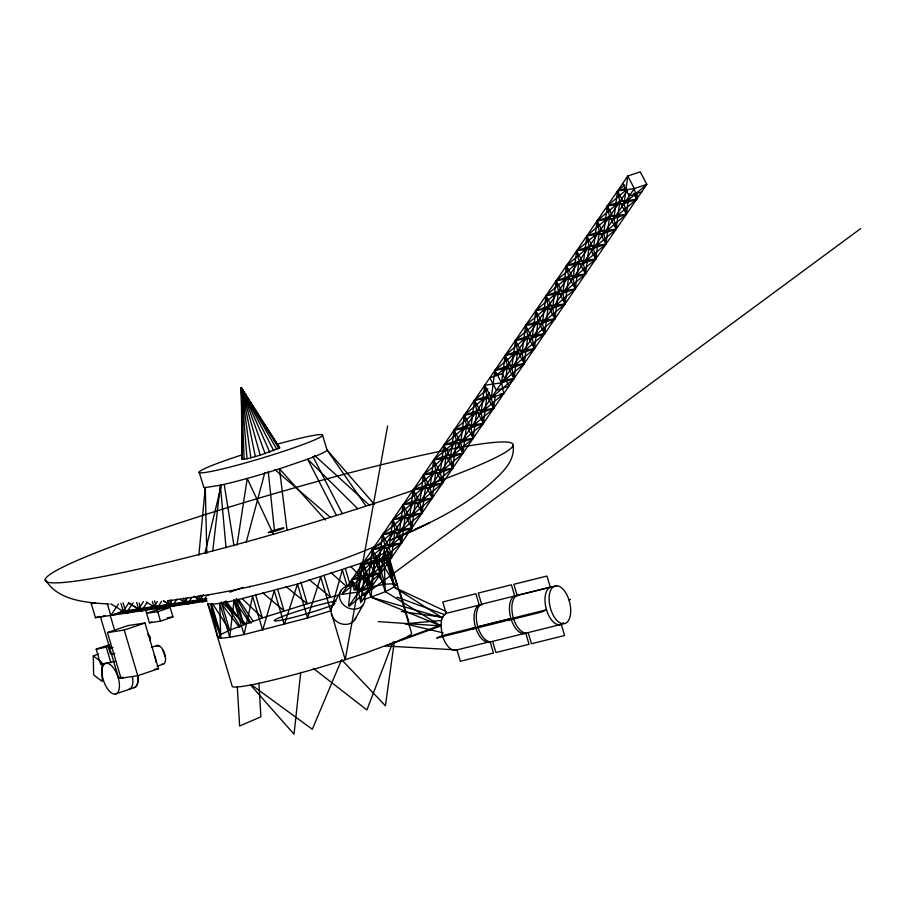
<?xml version="1.0" encoding="UTF-8"?>
<svg xmlns="http://www.w3.org/2000/svg" width="906" height="906" viewBox="0 0 906 906"><rect width="100%" height="100%" fill="white"/><g stroke="black" fill="none" stroke-linecap="round" stroke-linejoin="round"><path stroke-width="1.36" d="M198.856 555.163L205.277 487.575A64.485 4.53 -16.8 0 1 203.669 486.816L199.127 472.094M300.747 672.32L294.031 734.177L250.509 684.902M212.785 550.757L220.362 485.197A64.485 4.53 -16.8 0 0 279.478 468.821L307.644 459.206A64.485 4.53 -16.8 0 0 327.111 450.055L374.506 504.495M348.504 605.582L351.924 579.478L374.597 560.316L391.426 557.915L395.027 530.429L392.785 519.704L415.458 500.554L432.287 498.153L435.888 470.667L433.657 459.942L456.318 440.78L473.147 438.379L476.749 410.894L474.518 400.169L487.915 388.844M360.962 601.369L364.382 575.265L362.14 564.529L384.812 545.378L401.641 542.977L405.242 515.491L403 504.767L425.673 485.605L442.502 483.204L446.103 455.729L443.872 444.993L466.533 425.843L483.374 423.442L486.964 395.956L484.733 385.231L501.562 382.83L514.019 378.617L517.62 351.132L515.378 340.396L538.051 321.245L554.88 318.844L558.481 291.358L556.239 280.634L578.911 261.472L595.74 259.071L599.342 231.596L597.111 220.86L619.772 201.71L636.601 199.309L637.507 192.434M495.208 396.126L493.589 408.493L470.916 427.655L454.087 430.056L450.486 457.541L452.717 468.266L430.056 487.417L413.215 489.818L409.625 517.303L411.856 528.039L389.184 547.19L372.355 549.591L368.753 577.077L370.996 587.801L349.354 606.091M629.092 193.635L626.386 214.246L603.724 233.408L586.895 235.809L583.294 263.284L585.525 274.02L562.864 293.17L546.024 295.571L542.422 323.057L544.665 333.782L521.992 352.944L505.163 355.345L501.562 382.83L503.804 393.555L481.131 412.706L464.302 415.107L460.701 442.592L462.932 453.328L440.271 472.479L423.43 474.88L419.84 502.366L422.071 513.09L399.41 532.252L382.57 534.642L378.968 562.128L381.211 572.864L358.538 592.014L341.709 594.415L627.756 176.036L640.202 171.823L646.827 184.36L361.562 601.595M394.28 642.094L385.401 705.785L341.596 659.693L312.31 729.273L250.928 684.472M236.987 545.163L247.236 478.515L273.476 534.438M387.609 426.035L345.22 659.704A93.567 6.852 -16.5 0 1 232.129 686.114L207.621 603.396L210.713 604.336L219.716 603.407L234.008 600.678L297.496 584.064L360.905 563.283L384.065 553.26L387.089 550.52L411.584 633.249A93.567 6.852 -16.5 0 1 399.637 640.338L366.851 652.614L345.22 659.704L320.713 576.975L307.542 617.96L244.042 634.574L229.762 637.303L220.758 638.232L217.666 637.292L210.713 604.336L220.758 638.232L219.716 603.407L229.762 637.303L234.008 600.678L244.042 634.574L252.615 596.329L262.649 630.225L274.269 590.667L284.314 624.562L297.496 584.064L307.542 617.96L330.758 610.882L342.343 569.897L347.168 586.159M355.798 587.586L360.905 563.283L370.95 597.19L440.939 625.921L442.411 635.593A19.105 9.853 76 0 0 456.964 649.908L460.339 661.289L493.464 653.056L490.089 641.675A19.105 9.853 76 0 1 474.914 624.936A19.105 9.853 76 0 1 481.811 604.721M204.869 553.306L221.483 484.551M246.217 542.275L264.801 472.672M393.045 641.799L366.907 709.942L313.283 668.334M332.819 605.276L341.392 590.033M354.439 620.259L363.012 605.015A13.171 11.144 29.3 0 0 352.593 586.046A13.171 11.144 29.3 0 0 340.996 601.516A13.171 11.144 29.3 0 0 363.012 605.015M118.437 604.098L110.781 615.423L107.35 603.826M133.08 602.83L126.115 613.124L110.928 603.894M143.442 601.709L138.573 608.911L126.115 613.124L123.239 611.21L120.94 603.487M147.021 602.592L141.449 610.825L128.425 602.909M136.659 602.467L138.573 608.911L110.781 615.423L123.239 611.21L128.799 602.977L141.449 610.825L153.907 606.612L157.384 601.471M161.653 601.324L156.783 608.526L146.308 602.003M152.378 601.459L153.907 606.612L156.783 608.526L169.241 604.313L172.027 600.202M176.987 599.025L172.117 606.227L163.442 600.95M163.816 601.018L172.117 606.227L184.575 602.014L187.361 597.903M191.63 597.756L187.451 603.928L179.864 599.319M203.386 594.574L199.909 599.715L187.451 603.928L184.575 602.014L183.431 598.153M206.274 596.488L202.785 601.629L194.111 596.352M354.948 589.059L489.319 392.502M501.901 374.121L627.632 190.215M349.116 605.808L634.37 188.573L646.827 184.36L624.155 203.522L607.326 205.922L603.724 233.408L605.955 244.133L583.294 263.284L566.454 265.685L562.864 293.17L565.095 303.906L542.422 323.057L525.593 325.458L521.992 352.944L524.234 363.668L501.562 382.83L494.948 370.282L517.62 351.132L534.449 348.731L538.051 321.245L535.808 310.52L558.481 291.358L575.31 288.957L578.911 261.472L576.669 250.747L599.342 231.596L616.171 229.195L619.772 201.71L617.541 190.973L624.755 184.881M217.666 637.292L220.679 634.551L229.614 630.202L262.4 617.926L307.247 603.758L339.954 594.676M384.472 550.871L397.122 584.427C387.881 592.252 375.378 594.993 364.314 599.546M626.895 189.377L607.326 205.922L609.557 216.647L616.171 229.195L593.509 248.346L576.669 250.747L573.079 278.233L575.31 288.957L552.649 308.119L535.808 310.52L532.207 337.995L534.449 348.731L511.777 367.881L494.948 370.282L491.346 397.768L493.589 408.493L481.131 412.706L474.518 400.169L490.576 395.435M342.74 593.543L364.382 575.265L381.211 572.864L384.812 545.378L382.57 534.642L405.242 515.491L422.071 513.09L425.673 485.605L423.43 474.88L446.103 455.729L462.932 453.328L466.533 425.843L464.302 415.107L486.964 395.956L493.589 408.493L476.749 410.894L464.302 415.107L470.916 427.655L473.147 438.379L450.486 457.541L433.657 459.942L430.056 487.417L432.287 498.153L409.625 517.303L392.785 519.704L389.184 547.19L391.426 557.915L368.753 577.077L351.924 579.478L354.155 590.202M100.962 616.59L100.385 616.567L118.584 677.994L120.022 677.303M241.925 459.331L241.381 388.006L279.705 447.892L260.203 455.208L247.021 458.787L241.925 459.331L242.729 458.73M481.573 604.517L446.137 613.362C441.777 615.831 441.075 621.38 440.939 625.921L385.412 646.012L456.964 649.908L490.089 641.675M111.676 653.736L112.718 653.792M363.759 595.401L860.7 228.572M110.498 647.767L109.23 648.322L110.306 648.186M111.755 653.611L110.928 654.053L112.004 653.928M405.956 533.747C435.82 520.463 465.491 505.491 490.146 483.702C500.961 473.747 515.514 461.732 513.09 445.31A243.589 19.377 -16.2 0 0 167.146 527.02A243.589 19.377 -16.2 0 0 157.35 564.789A243.589 19.377 -16.2 0 0 513.09 445.31M412.649 530.316L389.795 540.395L414.099 530.316L429.15 523.034L415.186 529.195M569.07 600.021L570.474 599.421M229.92 592.173L243.08 587.326M207.916 594.88C267.27 585.038 326.001 567.677 381.267 543.815L381.233 543.691M110.056 647.869L111.302 647.45M399.637 640.338L441.177 624.88M625.004 188.448L617.541 190.973L613.94 218.459L616.171 229.195L603.724 233.408L597.111 220.86L609.557 216.647L626.386 214.246L624.155 203.522L617.541 190.973L634.37 188.573L636.601 199.309L613.94 218.459L597.111 220.86L593.509 248.346L595.74 259.071L573.079 278.233L556.239 280.634L552.649 308.119L554.88 318.844L532.207 337.995L515.378 340.396L511.777 367.881L514.019 378.617L491.346 397.768L474.518 400.169L470.916 427.655L483.374 423.442L481.131 412.706L484.733 385.231L491.346 397.768L503.804 393.555M641.72 191.834L629.262 196.047L622.649 183.51M206.976 601.006L95.447 617.722L91.246 603.555L93.737 602.705M95.447 617.722L99.184 616.465M159.071 609.126L146.625 613.339L157.723 611.686L170.169 607.473L159.071 609.126L158.142 605.978M107.474 632.558L128.222 625.536L144.983 623.022L158.516 668.696L137.757 675.717L120.996 678.232L107.474 632.558L124.235 630.044L144.983 623.022M206.523 600.372L202.785 601.629L194.484 596.42M145.685 610.191L149.422 622.796L151.914 621.946M149.422 622.796L160.521 621.131L172.967 616.918L168.097 600.452M114.858 661.391L100.668 664.268L96.195 649.183L109.445 644.698M96.195 649.183L110.385 646.306M93.307 655.831L101.868 662.433L102.174 681.482L93.624 674.891L93.307 655.831L98.607 654.041M151.336 647.428L157.384 645.389M120.996 678.232L123.59 677.36M156.931 666.329L162.989 664.279M115.277 694.053A16.07 7.429 71.3 0 0 114.881 670.032A16.07 7.429 71.3 0 0 102.004 671.958A16.07 7.429 71.3 0 0 115.277 694.053L133.839 687.767A16.07 7.429 71.3 0 0 137.644 675.298A15.946 7.361 71.3 0 1 133.805 687.643M104.983 615.593L102.65 616.227M112.956 647.62L110.634 648.198M113.397 653.69L114.813 653.271M121.97 677.36L118.584 677.994M481.596 604.211L514.721 595.967L511.414 584.812L478.289 593.056L481.596 604.211A19.434 10.023 76 0 0 477.813 626.816A19.434 10.023 76 0 0 492.604 641.38L495.91 652.524L529.036 644.291L525.74 633.147A19.434 10.023 76 0 1 510.293 616.125A19.434 10.023 76 0 1 517.315 595.559M550.293 587.201L517.167 595.435L513.861 584.279L546.986 576.046L550.293 587.19L517.167 595.423A19.434 10.023 76 0 0 513.374 618.039A19.434 10.023 76 0 0 528.175 632.603L531.482 643.747L564.608 635.514L561.301 624.359L528.175 632.603M514.483 596.329L517.224 595.65M550.135 587.462L556.997 585.752M477.813 626.816L510.939 618.583M492.604 641.369L525.74 633.147M153.907 606.612L126.115 613.124L123.069 602.818M169.241 604.313L141.449 610.825L139.162 603.102M184.575 602.014L156.783 608.526L154.496 600.803M206.398 599.489L187.451 603.928L185.923 598.775M206.579 600.746L202.785 601.629L200.883 595.197M358.776 589.942C371.347 587.847 384.404 582.128 397.122 584.427M111.982 647.835L109.841 648.345M112.333 653.928L113.68 653.566M209.037 594.732L167.474 601.029M91.246 603.555L95.436 602.92M120.453 611.629L206.874 598.673M167.417 617.745L172.967 616.918M110.94 647.53L108.652 647.869L110.351 653.6M154.326 669.33L158.516 668.696M500.191 394.065L502.592 393.725M355.367 590.033L370.996 587.801L374.597 560.316L372.355 549.591L395.027 530.429L411.856 528.039L415.458 500.554L413.215 489.818L435.888 470.667L452.717 468.266L456.318 440.78L454.087 430.056L476.749 410.894L483.374 423.442L460.701 442.592L443.872 444.993L440.271 472.479L442.502 483.204L419.84 502.366L403 504.767L399.41 532.252L401.641 542.977L378.968 562.128L362.14 564.529L358.538 592.014L360.781 602.75M441.358 620.474L404.948 623.781L443.102 632.818M378.176 621.595L440.939 625.921L385.175 591.516L375.129 557.62L370.95 597.19L442.298 617.79L394.11 587.167L384.065 553.26L385.175 591.516M109.014 604.053C86.829 602.626 57.633 600.95 45.3 579.444M401.335 611.573L442.898 617.201M397.077 597.19L444.823 614.698M279.705 447.892L241.381 388.006L242.412 459.546M446.114 611.516L394.11 587.167L387.089 550.52M285.786 586.454L307.247 603.758L300.826 582.06M309.014 579.546L330.475 597.156L324.054 575.457M262.921 592.966L284.031 610.837L277.61 589.149M274.846 469.557L330.475 517.394M221.234 602.082L246.115 624.019M331.007 572.671L346.851 586.782M314.586 455.458L369.75 505.548M241.97 598.424L262.4 617.926L255.571 594.868M357.734 508.708L307.644 459.206L336.545 515.605M350.69 566.454L370.747 587.145L363.113 561.38M325.481 519.999L279.478 468.821L287.043 530.361M224.065 601.527L243.839 624.528L236.217 598.764M365.911 559.919L385.027 584.415L376.602 555.933M225.888 600.905L243.839 624.528L234.088 600.18M220.69 602.705L239.49 627.45M365.684 505.65L327.111 450.055L322.559 435.333M233.748 599.704L249.592 622.615M238.606 599.364L253.125 621.233M212.921 604.2L229.614 630.202L221.585 603.079M224.541 601.822L240.464 626.805M278.901 448.504L241.381 388.006L242.355 438.923M253.657 408.357L241.381 388.006L244.156 459.365M255.82 411.947L257.27 414.348M236.987 599.059L251.143 623.203M377.813 555.401L394.031 583.487L384.79 552.298M276.874 449.455L241.381 388.006L247.021 458.787M248.165 400.339L241.381 388.006L250.837 457.847M634.37 188.573L627.756 176.036L624.155 203.522L636.601 199.309L633.6 193.601M273.737 450.69L241.381 388.006L255.333 456.624M312.978 456.647L342.321 513.736M243.782 393.011L241.381 388.006L260.203 455.208M269.728 452.128L241.381 388.006L242.638 392.004M207.621 603.396L220.679 634.551L211.449 603.362M242.944 391.913L241.381 388.006L265.118 453.668M479.263 605.129L475.899 593.736L442.762 601.98L446.137 613.362M399.999 591.946L408.866 621.878M345.311 568.436L350.531 586.069M249.626 586.25L249.818 586.873M231.019 590.599L231.211 591.222M198.765 595.854L199.909 599.715L172.117 606.227L170.215 599.795M157.723 611.686L160.521 621.131M156.591 608.56L157.644 612.116M124.235 630.044L137.757 675.717M110.17 615.151L114.915 631.176M106.41 647.654L110.883 662.728M224.246 484.631L233.997 545.854M268.233 471.437L274.495 531.018M241.777 392.196L242.31 397.791M226.036 547.836L220.362 485.197L205.277 487.575L206.828 553.385M258.889 683.158L260.905 716.805L239.637 726.012L237.293 686.759M241.585 392.185L242.332 407.541M334.257 604.495A34.587 2.537 -16.5 0 1 284.393 619.534A34.587 2.537 -16.5 0 1 286.93 614.812A34.587 2.537 -16.5 0 1 336.092 601.086M132.514 676.986A15.946 7.361 71.3 0 1 128.743 689.353M154.19 655.004A9.887 4.564 71.3 0 1 155.866 662.241M148.165 634.744A3.296 1.518 71.3 0 1 149.728 637.36M149.92 638.175A3.296 1.518 71.3 0 1 149.943 639.647M148.154 634.268A3.839 1.778 71.3 0 1 150.034 640.633M157.644 646.238A8.992 4.156 71.3 0 1 158.799 646.374M162.514 649.998A8.992 4.156 71.3 0 1 164.869 656.454M156.296 645.887A9.887 4.564 71.3 0 1 164.756 654.143A9.887 4.564 71.3 0 1 161.71 664.143M278.708 443.815A64.485 4.53 -16.8 0 1 311.324 441.279A64.485 4.53 -16.8 0 1 211.211 471.426A64.485 4.53 -16.8 0 1 241.596 454.993M355.809 617.688A13.171 11.144 29.3 0 1 343.238 624.257A13.171 11.144 29.3 0 1 331.256 613.792M330.928 610.746A13.171 11.144 29.3 0 1 334.926 603.215M563.521 622.682A19.434 10.023 76 0 1 546.499 609.795L513.374 618.039L507.802 620.451L540.927 612.207L546.499 609.795A19.434 10.023 76 0 1 552.887 586.782M507.394 366.069L505.605 379.818L514.019 378.617L507.394 366.069L505.163 355.345L527.836 336.183L544.665 333.782L548.266 306.307L546.024 295.571L568.696 276.421L585.525 274.02L589.127 246.534L586.895 235.809L609.557 216.647L605.955 244.133L593.509 248.346L586.895 235.809L599.342 231.596L605.955 244.133L589.127 246.534L576.669 250.747L583.294 263.284L595.74 259.071L589.127 246.534L566.454 265.685L568.696 276.421L575.31 288.957L562.864 293.17L556.239 280.634L568.696 276.421L565.095 303.906L552.649 308.119L546.024 295.571L558.481 291.358L565.095 303.906L548.266 306.307L535.808 310.52L542.422 323.057L554.88 318.844L548.266 306.307L525.593 325.458L527.836 336.183L534.449 348.731L521.992 352.944L515.378 340.396L527.836 336.183L524.234 363.668L511.777 367.881L505.163 355.345L517.62 351.132L524.234 363.668L507.394 366.069L494.948 370.282L496.069 375.65L507.394 366.069M442.411 635.593L436.726 638.062L469.852 629.817L475.537 627.348L442.411 635.593M478.006 626.737L472.434 629.149L505.559 620.904L511.131 618.492L478.006 626.737M619.772 201.71L607.326 205.922L613.94 218.459L626.386 214.246L619.772 201.71M578.911 261.472L566.454 265.685L573.079 278.233L585.525 274.02L578.911 261.472M538.051 321.245L525.593 325.458L532.207 337.995L544.665 333.782L538.051 321.245M502.264 373.589L489.806 377.802L496.42 390.339L508.878 386.126L502.264 373.589M466.533 425.843L454.087 430.056L460.701 442.592L473.147 438.379L466.533 425.843M456.318 440.78L443.872 444.993L450.486 457.541L462.932 453.328L456.318 440.78M446.103 455.729L433.657 459.942L440.271 472.479L452.717 468.266L446.103 455.729M435.888 470.667L423.43 474.88L430.056 487.417L442.502 483.204L435.888 470.667M425.673 485.605L413.215 489.818L419.84 502.366L432.287 498.153L425.673 485.605M415.458 500.554L403 504.767L409.625 517.303L422.071 513.09L415.458 500.554M405.242 515.491L392.785 519.704L399.41 532.252L411.856 528.039L405.242 515.491M395.027 530.429L382.57 534.642L389.184 547.19L401.641 542.977L395.027 530.429M384.812 545.378L372.355 549.591L378.968 562.128L391.426 557.915L384.812 545.378M374.597 560.316L362.14 564.529L368.753 577.077L381.211 572.864L374.597 560.316M364.382 575.265L351.924 579.478L358.538 592.014L370.996 587.801L364.382 575.265M549.444 594.449A19.434 10.023 76 0 0 562.819 623.747A19.434 10.023 76 0 0 567.462 596.057A19.434 10.023 76 0 0 549.444 594.449M271.743 532.094A8.233 0.6 -16.5 0 0 283.974 528.005A8.233 0.6 -16.5 0 0 272.57 530.769A8.233 0.6 -16.5 0 0 271.743 532.094"/></g></svg>
